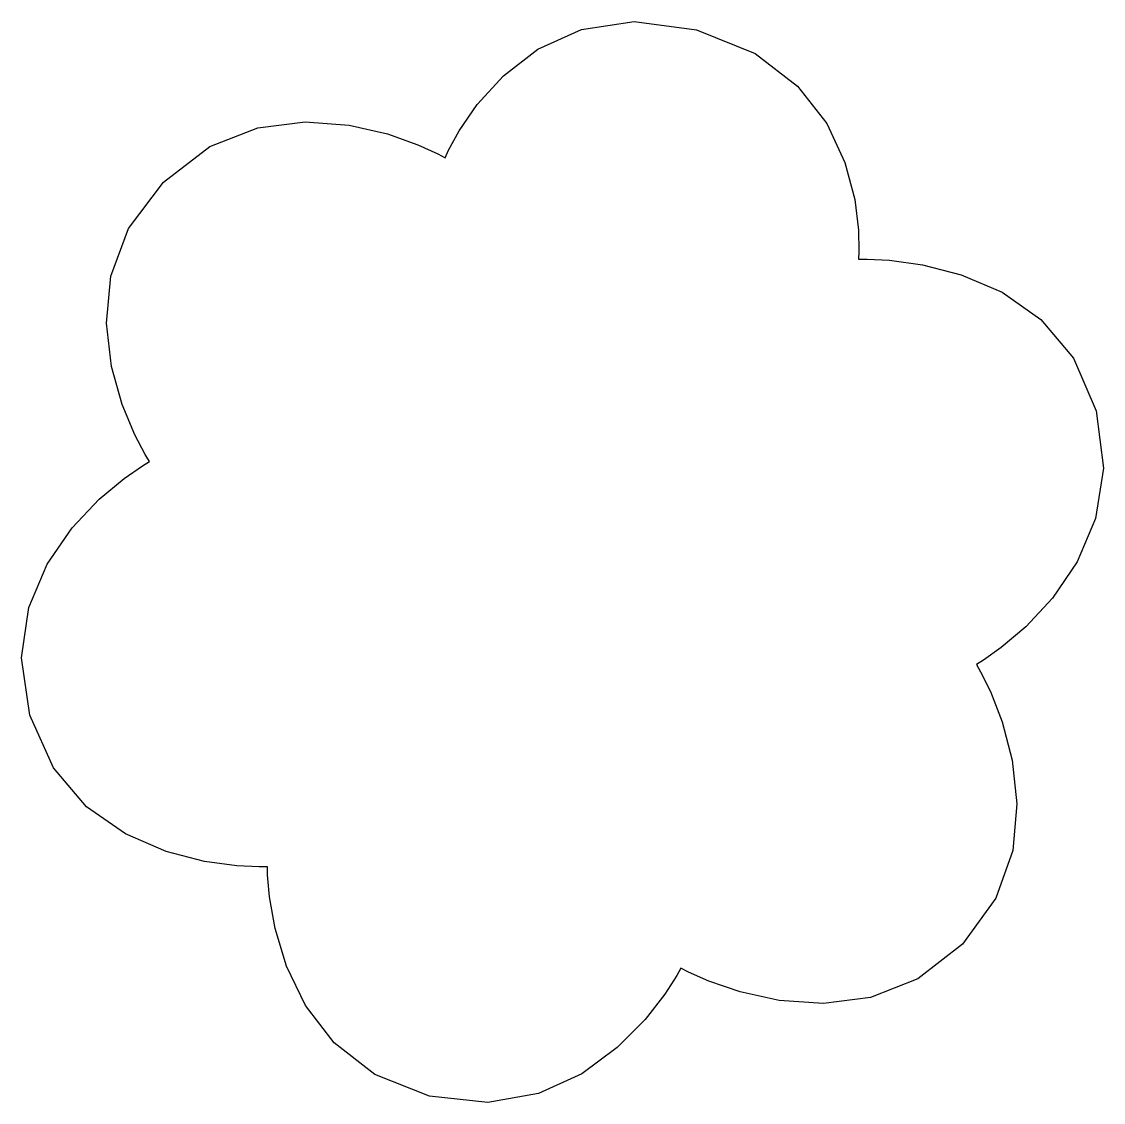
# Model space of a CAD drawing. Extents: x -30.3 to 30.3, y -30.2 to 30.3.
import ezdxf

# ---------------------------------------------------------------- set-up
doc = ezdxf.new("R2010")
doc.units = 0
doc.layers.add('Layer_1', color=7, linetype='CONTINUOUS')

msp = doc.modelspace()

# ---------------------------------------------------------------- linework, layer by layer
at = {"layer": 'Layer_1', "color": 7}
msp.add_lwpolyline([(22.380016, -21.339777), (19.874091, -23.293818), (17.229256, -24.337795), (14.591308, -24.671893), (12.106044, -24.496298), (9.919264, -24.011237), (8.176766, -23.416896), (7.024348, -22.913482), (6.607809, -22.70118), (6.382783, -23.10281), (5.710528, -24.142121), (4.595281, -25.570658), (3.041277, -27.140051), (1.052751, -28.601844), (-1.366059, -29.707648), (-4.210919, -30.20905), (-7.477593, -29.857615), (-10.529063, -28.646888), (-12.806568, -26.88286), (-14.423255, -24.785817), (-15.492273, -22.576089), (-16.126771, -20.473916), (-16.439895, -18.699628), (-16.544794, -17.47351), (-16.554617, -17.015847), (-17.019336, -17.021154), (-18.266717, -16.958155), (-20.076593, -16.708505), (-22.228799, -16.153834), (-24.503169, -15.175796), (-26.679538, -13.656024), (-28.537741, -11.476125), (-29.857611, -8.517799), (-30.318184, -5.314312), (-29.910967, -2.488152), (-28.884504, -0.054668), (-27.487333, 1.970797), (-25.967999, 3.572894), (-24.575042, 4.736257), (-23.557004, 5.445541), (-23.162426, 5.685378), (-23.403597, 6.083243), (-23.982312, 7.189254), (-24.681374, 8.872049), (-25.283586, 11.000255), (-25.571754, 13.44251), (-25.328679, 16.067441), (-24.337165, 18.743681), (-22.380017, 21.339864), (-19.778775, 23.32189), (-17.089199, 24.378993), (-14.445414, 24.714797), (-11.981548, 24.532928), (-9.831728, 24.037014), (-8.13008, 23.430679), (-7.010732, 22.917554), (-6.60781, 22.701262), (-6.415332, 23.119361), (-5.822123, 24.198646), (-4.804521, 25.676586), (-3.338863, 27.290655), (-1.401485, 28.778327), (1.031275, 29.877075), (3.98308, 30.324374), (7.477593, 29.857698), (10.756902, 28.531722), (13.141351, 26.7136), (14.771988, 24.609512), (15.789859, 22.425638), (16.336009, 20.368161), (16.551489, 18.643264), (16.577343, 17.457125), (16.554616, 17.015927), (17.027253, 17.020173), (18.293859, 16.954587), (20.127486, 16.701734), (22.30118, 16.144169), (24.58799, 15.164444), (26.760965, 13.64512), (28.593155, 11.468749), (29.857609, 8.517886), (30.262764, 5.321881), (29.829537, 2.499229), (28.799679, 0.066186), (27.414951, -1.960959), (25.917104, -3.565953), (24.547897, -4.7325), (23.549086, -5.444391), (23.162425, -5.685285), (23.38998, -6.087136), (23.935625, -7.202869), (24.593836, -8.89764), (25.159089, -11.036696), (25.425857, -13.48524), (25.188619, -16.10845), (24.241845, -18.771552), (22.380016, -21.339777)], close=True, dxfattribs=at)

doc.saveas('drawing.dxf')
